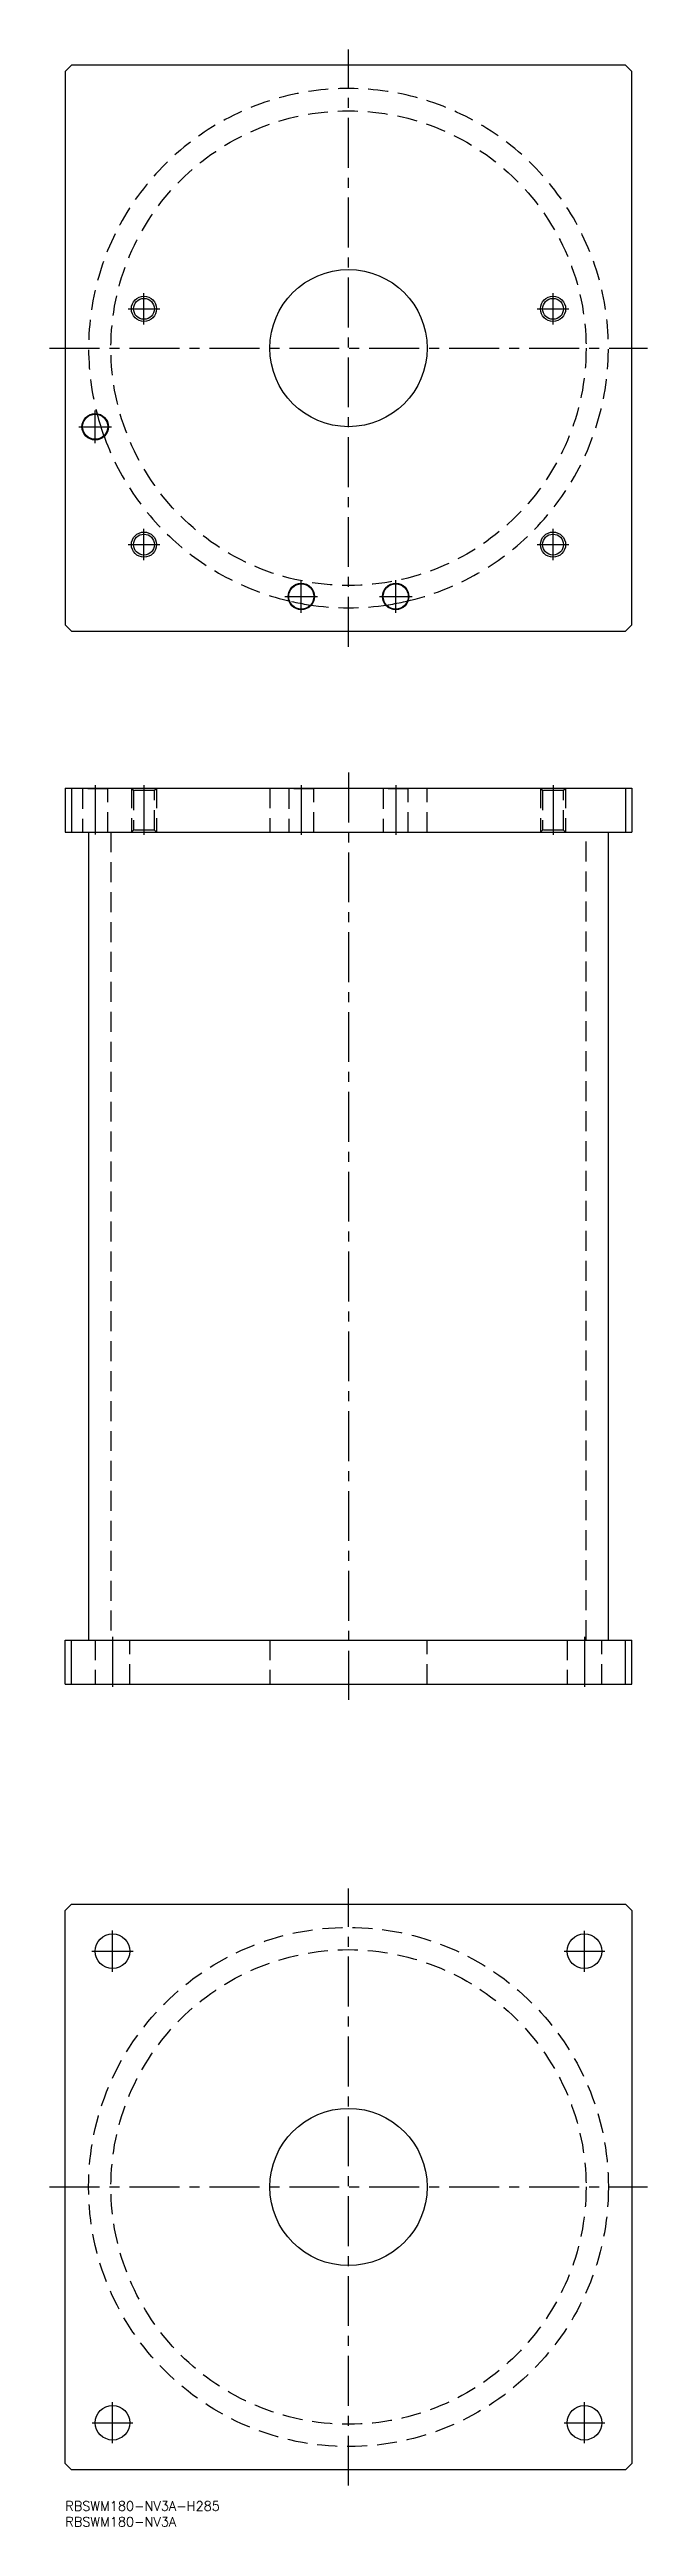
# Model space of a CAD drawing. Extents: x -5 to 185, y -8 to 780.
import ezdxf

# ---------------------------------------------------------------- set-up
doc = ezdxf.new("R2010")
doc.units = 0
doc.header["$LTSCALE"] = 0.5
doc.linetypes.add('CENTER', pattern=[50.8, 31.75, -6.35, 6.35, -6.35])
doc.linetypes.add('DASHED', pattern=[19.05, 12.7, -6.35])
for name, color, linetype in [('MSM_CENTER', 1, 'CENTER'), ('MSM_CONTINUOUS', 7, 'CONTINUOUS'), ('MSM_DASHED', 4, 'DASHED'), ('MSM_NARROW', 5, 'CONTINUOUS'), ('MSM_PART_NUMBER', 7, 'CONTINUOUS')]:
    doc.layers.add(name, color=color, linetype=linetype)
doc.styles.get("Standard").update_dxf_attribs({"font": 'txt.shx', "height": 3, "bigfont": 'bigfont.shx'})

msp = doc.modelspace()

# ---------------------------------------------------------------- linework, layer by layer
at = {"layer": 'MSM_CENTER'}
for p, q in [((90, 590), (90, 780)), ((25, 692.5), (25, 702.5)), ((155, 692.5), (155, 702.5)), ((20, 697.5), (30, 697.5)), ((150, 697.5), (160, 697.5)), ((-5, 685), (185, 685)), ((9.5, 654.8), (9.5, 665.2)), ((4.3, 660), (14.7, 660)), ((25, 617.5), (25, 627.5)), ((155, 617.5), (155, 627.5)), ((20, 622.5), (30, 622.5)), ((150, 622.5), (160, 622.5)), ((75, 600.8), (75, 611.2)), ((105, 600.8), (105, 611.2)), ((69.8, 606), (80.2, 606)), ((99.8, 606), (110.2, 606)), ((9.5, 546), (9.5, 530.3)), ((25, 546), (25, 530)), ((75, 546), (75, 530)), ((90, 550), (90, 255)), ((105, 546), (105, 530)), ((155, 546), (155, 530)), ((15, 275), (15, 259)), ((165, 275), (165, 259)), ((90, 5), (90, 195)), ((15, 168.44), (15, 181.56)), ((165, 168.5), (165, 181.5)), ((8.44, 175), (21.56, 175)), ((158.5, 175), (171.5, 175)), ((-5, 100), (185, 100)), ((8.5, 25), (21.5, 25)), ((15, 18.5), (15, 31.5)), ((158.5, 25), (171.5, 25)), ((165, 18.5), (165, 31.5))]:
    msp.add_line(p, q, dxfattribs=at)
at = {"layer": 'MSM_CONTINUOUS'}
for p, q in [((2, 775), (0, 773)), ((0, 773), (0, 597)), ((178, 775), (2, 775)), ((180, 773), (178, 775)), ((180, 597), (180, 773)), ((0, 597), (2, 595)), ((2, 595), (178, 595)), ((178, 595), (180, 597)), ((0, 545), (0, 531)), ((0, 545), (180, 545)), ((2, 545), (2, 531)), ((178, 545), (178, 531)), ((180, 545), (180, 531)), ((0, 531), (180, 531)), ((7.4, 531), (7.4, 274)), ((172.6, 274), (172.6, 531)), ((0, 260), (0, 274)), ((0, 274), (180, 274)), ((2, 260), (2, 274)), ((178, 260), (178, 274)), ((180, 260), (180, 274)), ((0, 260), (180, 260)), ((0, 188), (2, 190)), ((2, 190), (178, 190)), ((178, 190), (180, 188)), ((0, 12), (0, 188)), ((180, 188), (180, 12)), ((2, 10), (0, 12)), ((178, 10), (2, 10)), ((180, 12), (178, 10))]:
    msp.add_line(p, q, dxfattribs=at)
for centre, radius in [((90, 685), 25), ((25, 697.5), 3.3235), ((155, 697.5), 3.3235), ((9.5, 660), 4.2), ((9.5, 660), 4), ((25, 622.5), 3.3235), ((155, 622.5), 3.3235), ((75, 606), 4.2), ((75, 606), 4), ((105, 606), 4.2), ((105, 606), 4), ((15, 175), 5.5), ((165, 175), 5.5), ((90, 100), 25), ((15, 25), 5.5), ((165, 25), 5.5)]:
    msp.add_circle(centre, radius, dxfattribs=at)
for start, end in [(193.8760225, 199.3563251), (257.3287305, 261.1693355), (278.8306645, 282.6712695)]:
    msp.add_arc((90, 685), 82.6, start, end, dxfattribs=at)
at = {"layer": 'MSM_DASHED'}
for p, q in [((5.3, 545), (5.5, 544.8)), ((5.5, 544.8), (5.5, 531)), ((13.5, 544.8), (5.5, 544.8)), ((13.5, 544.8), (13.7, 545)), ((13.5, 531), (13.5, 544.8)), ((21, 545), (21.6765, 544.3235)), ((21, 545), (21, 531)), ((21.6765, 544.3235), (21.6765, 531.6765)), ((28.3235, 544.3235), (21.6765, 544.3235)), ((28.3235, 544.3235), (29, 545)), ((28.3235, 531.6765), (28.3235, 544.3235)), ((29, 545), (29, 531)), ((65, 545), (65, 531)), ((70.8, 545), (71, 544.8)), ((71, 544.8), (71, 531)), ((79, 544.8), (71, 544.8)), ((79, 544.8), (79.2, 545)), ((79, 531), (79, 544.8)), ((100.8, 545), (101, 544.8)), ((101, 544.8), (101, 531)), ((109, 544.8), (101, 544.8)), ((109, 544.8), (109.2, 545)), ((109, 531), (109, 544.8)), ((115, 531), (115, 545)), ((151, 545), (151.6765, 544.3235)), ((151, 545), (151, 531)), ((151.6765, 544.3235), (151.6765, 531.6765)), ((158.3235, 544.3235), (151.6765, 544.3235)), ((158.3235, 544.3235), (159, 545)), ((158.3235, 531.6765), (158.3235, 544.3235)), ((159, 545), (159, 531)), ((14.5, 531), (14.5, 274)), ((21.6765, 531.6765), (21, 531)), ((28.3235, 531.6765), (21.6765, 531.6765)), ((29, 531), (28.3235, 531.6765)), ((151.6765, 531.6765), (151, 531)), ((158.3235, 531.6765), (151.6765, 531.6765)), ((159, 531), (158.3235, 531.6765)), ((165.5, 274), (165.5, 531)), ((9.5, 274), (9.5, 260)), ((20.5, 260), (20.5, 274)), ((65, 274), (65, 260)), ((115, 260), (115, 274)), ((159.5, 274), (159.5, 260)), ((170.5, 260), (170.5, 274))]:
    msp.add_line(p, q, dxfattribs=at)
for centre, radius in [((90, 685), 75.5), ((90, 100), 82.6), ((90, 100), 75.5)]:
    msp.add_circle(centre, radius, dxfattribs=at)
for start, end in [(282.6712695, 195.1489793), (199.3563251, 257.3287305), (261.1693355, 278.8306645)]:
    msp.add_arc((90, 685), 82.6, start, end, dxfattribs=at)
at = {"layer": 'MSM_NARROW'}
for centre in [(25, 697.5), (155, 697.5), (25, 622.5), (155, 622.5)]:
    msp.add_circle(centre, 4, dxfattribs=at)

# ---------------------------------------------------------------- texts
at = {"layer": 'MSM_PART_NUMBER'}
for s, p in [('RBSWM180-NV3A-H285', (0, -3)), ('RBSWM180-NV3A', (0, -8))]:
    msp.add_text(s, height=3, dxfattribs=at).set_placement(p)

doc.saveas('drawing.dxf')
